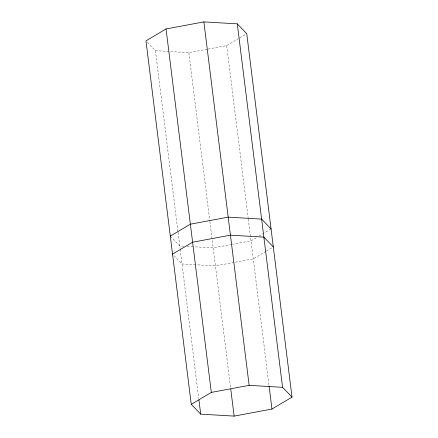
<?xml version="1.0" encoding="UTF-8"?>
<svg xmlns="http://www.w3.org/2000/svg" width="438" height="438" viewBox="0 0 438 438"><rect width="100%" height="100%" fill="white"/><g stroke="black" fill="none" stroke-linecap="round" stroke-linejoin="round"><path stroke-width="0.33" stroke-dasharray="2.19 1.64" d="M208.105 49.056L226.681 45.596L239.296 38.101M239.871 37.761L246.747 33.671M256.164 237.774L251.001 240.84L232.419 244.305M259.028 236.071L270.492 229.26M265.861 251.368L253.246 258.863L234.664 262.324M266.43 251.029L273.312 246.939M147.398 42.344L155.43 50.688L188.86 52.642L207.437 49.182M231.757 244.426L213.175 247.892L194.078 246.769M234.001 262.45L215.419 265.91L196.323 264.793M183.845 246.172L179.75 245.932L171.247 237.1M187.256 246.37L193.393 246.731M195.638 264.755L181.994 263.955L173.492 255.119M226.681 45.596L248.215 218.469M248.302 219.148L269.003 385.374M188.86 52.642L209.802 220.774M209.884 221.447L230.591 387.685M155.43 50.688L177.976 231.697M178.058 232.375L180.084 248.603M180.166 249.271L198.764 398.585"/><path stroke-width="0.66" d="M166.046 28.946L145.98 40.871L191.253 404.329L200.703 414.145L234.127 416.1L271.954 409.054L292.02 397.129L246.747 33.671L237.297 23.855L203.873 21.9L166.046 28.946L211.319 392.404L191.253 404.329M170.3 236.115L190.366 224.19L228.193 217.144L261.617 219.104L271.067 228.915M172.545 254.139L192.611 242.214L230.437 235.168L263.862 237.122L273.312 246.939M211.319 392.404L249.14 385.358L282.57 387.312L292.02 397.129M237.297 23.855L282.57 387.312M269.091 386.048L271.954 409.054M203.873 21.9L249.14 385.358M230.76 389.037L234.127 416.1M198.934 399.938L200.703 414.145"/></g></svg>
